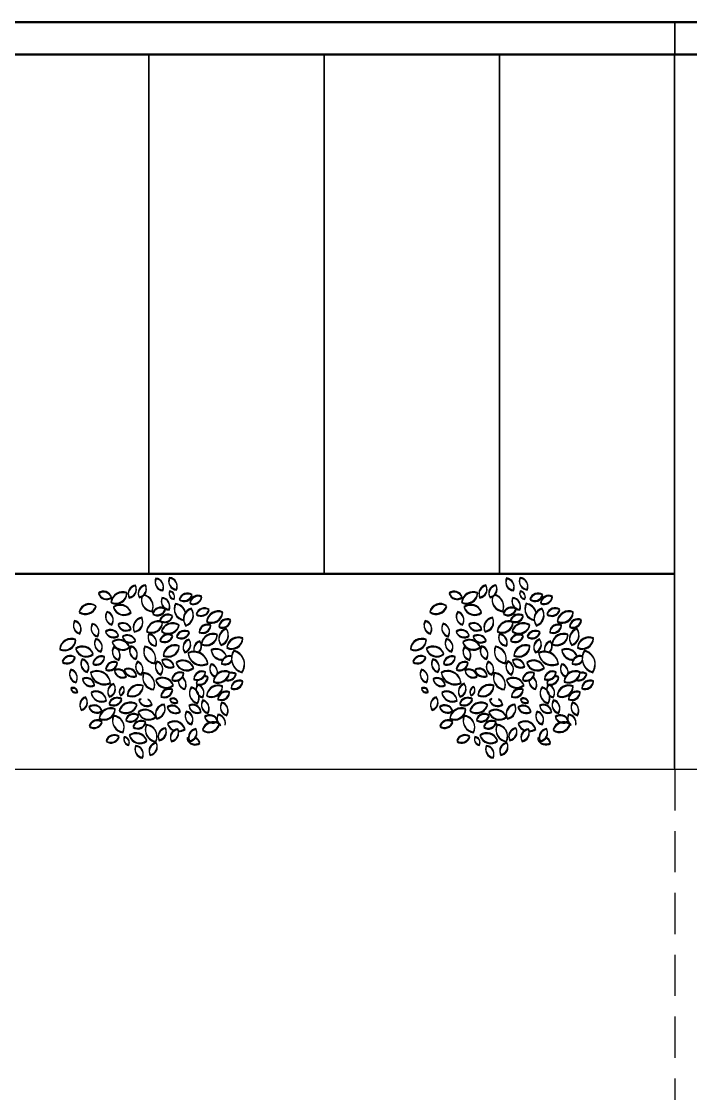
# Model space of a CAD drawing. Header units: inches. Extents: x 15 to 22798, y 21 to 21519.
# Drawn here: x 15960.1 to 16063.1, y 13322.7 to 13487.9 of the extents above; entities that cross this region are included whole.
import ezdxf

# ---------------------------------------------------------------- set-up
doc = ezdxf.new("R2010")
doc.units = ezdxf.units.IN
doc.header["$MEASUREMENT"] = 0
doc.linetypes.add('TRATTEGGIATA2', pattern=[9.525, 6.35, -3.175])
doc.layers.add('ARREDAMENTO', color=8, linetype='Continuous', lineweight=13)

msp = doc.modelspace()

# ---------------------------------------------------------------- linework, layer by layer
for p, q in [((15682.64, 13487.79), (16060.64, 13487.85)), ((15682.68, 13487.69), (16060.68, 13487.69)), ((16060.64, 13487.85), (16170.64, 13487.87)), ((16060.64, 13487.85), (16060.64, 13482.85)), ((16060.68, 13487.69), (16060.68, 13482.69)), ((16060.68, 13487.69), (16170.68, 13487.69)), ((16060.64, 13482.85), (15696.64, 13482.79)), ((16060.68, 13482.69), (15696.68, 13482.69)), ((15979.64, 13482.84), (15952.64, 13482.83)), ((15979.68, 13482.69), (15952.68, 13482.69)), ((16006.64, 13482.84), (15979.64, 13482.84)), ((15979.64, 13482.84), (15979.66, 13402.84)), ((16006.68, 13482.69), (15979.68, 13482.69)), ((15979.68, 13482.69), (15979.68, 13402.69)), ((16033.64, 13482.84), (16006.64, 13482.84)), ((16006.64, 13482.84), (16006.66, 13402.84)), ((16033.68, 13482.69), (16006.68, 13482.69)), ((16006.68, 13482.69), (16006.68, 13402.69)), ((16060.64, 13482.85), (16033.64, 13482.84)), ((16033.64, 13482.84), (16033.66, 13402.84)), ((16060.68, 13482.69), (16033.68, 13482.69)), ((16033.68, 13482.69), (16033.68, 13402.69)), ((16170.64, 13482.87), (16060.64, 13482.85)), ((16060.66, 13372.85), (16060.64, 13482.85)), ((16060.68, 13372.69), (16060.68, 13482.69)), ((16170.68, 13482.69), (16060.68, 13482.69)), ((16060.66, 13402.85), (15682.66, 13402.79)), ((16060.66, 13372.85), (16060.66, 13402.85)), ((16060.68, 13402.69), (15682.68, 13402.69)), ((16060.68, 13372.69), (16060.68, 13402.69)), ((14871.45, 13372.68), (16901.65, 13372.69)), ((15005.71, 13372.69), (16436.67, 13372.69)), ((15682.68, 13372.69), (16060.68, 13372.69)), ((16060.68, 13372.69), (16170.68, 13372.69))]:
    msp.add_line(p, q)
at = {"linetype": 'TRATTEGGIATA2'}
msp.add_line((16060.68, 13372.69), (16060.69, 13312.85), dxfattribs=at)
at = {"layer": 'ARREDAMENTO', "linetype": 'ByBlock', "lineweight": -3}
for points in [[(16033.16, 13401.1, 0.535384), (16032.21, 13399.23, 0.500203)], [(16034.79, 13402.14, 0.535384), (16035.83, 13400.32, 0.500203)], [(16034.82, 13401.99, 0.535384), (16035.86, 13400.16, 0.500203)], [(16036.87, 13402.24, 0.535384), (16037.95, 13400.44, 0.500203)], [(16036.9, 13402.08, 0.535384), (16037.98, 13400.29, 0.500203)], [(16025.94, 13399.87, 0.535384), (16027.94, 13399.22, 0.500203)], [(16025.97, 13399.72, 0.535384), (16027.96, 13399.07, 0.500203)], [(16027.87, 13398.44, 0.535384), (16030.32, 13399.9, 0.500203)], [(16027.89, 13398.29, 0.535384), (16030.35, 13399.75, 0.500203)], [(16030.65, 13399.2, 0.535384), (16031.6, 13401.07, 0.500203)], [(16030.68, 13399.05, 0.535384), (16031.63, 13400.92, 0.500203)], [(16033.19, 13400.95, 0.535384), (16032.24, 13399.08, 0.500203)], [(16036.89, 13400.17, 0.535384), (16037.58, 13398.97, 0.500203)], [(16036.92, 13400.02, 0.535384), (16037.61, 13398.82, 0.500203)], [(16038.38, 13398.91, 0.535384), (16040.35, 13399.61, 0.500203)], [(16038.4, 13398.75, 0.535384), (16040.38, 13399.46, 0.500203)], [(16041.84, 13399.36, 0.535384), (16040.03, 13398.29, 0.500203)], [(16025.55, 13397.88, 0.535384), (16022.95, 13396.95, 0.500203)], [(16025.58, 13397.73, 0.535384), (16022.98, 13396.8, 0.500203)], [(16028.23, 13397.73, 0.535384), (16030.92, 13396.91, 0.500203)], [(16028.26, 13397.58, 0.535384), (16030.95, 13396.76, 0.500203)], [(16035.73, 13399.15, 0.535384), (16036.8, 13397.35, 0.500203)], [(16035.75, 13399, 0.535384), (16036.83, 13397.2, 0.500203)], [(16041.86, 13399.21, 0.535384), (16040.06, 13398.14, 0.500203)], [(16027.26, 13397, 0.535384), (16028, 13395.04, 0.500203)], [(16027.29, 13396.85, 0.535384), (16028.02, 13394.89, 0.500203)], [(16036.24, 13397.42, 0.535384), (16034.28, 13396.68, 0.500203)], [(16036.27, 13397.27, 0.535384), (16034.31, 13396.53, 0.500203)], [(16035.38, 13395.66, 0.535384), (16037.35, 13396.36, 0.500203)], [(16035.4, 13395.51, 0.535384), (16037.38, 13396.21, 0.500203)], [(16040.22, 13397.49, 0.535384), (16039.38, 13394.89, 0.500203)], [(16040.25, 13397.34, 0.535384), (16039.41, 13394.73, 0.500203)], [(16041, 13396.63, 0.535384), (16042.97, 13397.33, 0.500203)], [(16041.02, 13396.48, 0.535384), (16043, 13397.18, 0.500203)], [(16042.59, 13395.5, 0.535384), (16045.04, 13396.95, 0.500203)], [(16042.61, 13395.34, 0.535384), (16045.07, 13396.8, 0.500203)], [(16023.03, 13393.65, 0.535384), (16022.26, 13395.6, 0.500203)], [(16023.05, 13393.5, 0.535384), (16022.29, 13395.45, 0.500203)], [(16025.76, 13393.2, 0.535384), (16025, 13395.16, 0.500203)], [(16025.79, 13393.05, 0.535384), (16025.02, 13395.01, 0.500203)], [(16028.96, 13395.03, 0.535384), (16030.95, 13394.38, 0.500203)], [(16028.98, 13394.88, 0.535384), (16030.98, 13394.23, 0.500203)], [(16031.44, 13393.95, 0.535384), (16032.6, 13396.11, 0.500203)], [(16031.47, 13393.8, 0.535384), (16032.62, 13395.96, 0.500203)], [(16033.35, 13393.96, 0.535384), (16035.8, 13395.42, 0.500203)], [(16033.37, 13393.81, 0.535384), (16035.83, 13395.27, 0.500203)], [(16035.63, 13393.99, 0.535384), (16038.36, 13394.96, 0.500203)], [(16035.65, 13393.84, 0.535384), (16038.38, 13394.81, 0.500203)], [(16043.24, 13394.92, 0.535384), (16041.43, 13393.85, 0.500203)], [(16043.26, 13394.77, 0.535384), (16041.46, 13393.7, 0.500203)], [(16046.29, 13395.74, 0.535384), (16044.49, 13394.67, 0.500203)], [(16046.32, 13395.58, 0.535384), (16044.51, 13394.51, 0.500203)], [(16019.97, 13391.25, 0.535384), (16022.43, 13392.71, 0.500203)], [(16027.02, 13393.95, 0.535384), (16029.03, 13393.34, 0.500203)], [(16027.05, 13393.8, 0.535384), (16029.05, 13393.19, 0.500203)], [(16029.63, 13393.16, 0.535384), (16031.63, 13392.55, 0.500203)], [(16029.65, 13393.01, 0.535384), (16031.66, 13392.4, 0.500203)], [(16033.69, 13393.57, 0.535384), (16034.77, 13391.77, 0.500203)], [(16033.71, 13393.42, 0.535384), (16034.79, 13391.62, 0.500203)], [(16035.39, 13392.57, 0.535384), (16037.35, 13393.31, 0.500203)], [(16035.42, 13392.42, 0.535384), (16037.38, 13393.16, 0.500203)], [(16037.96, 13393.16, 0.535384), (16039.94, 13393.86, 0.500203)], [(16037.99, 13393.01, 0.535384), (16039.96, 13393.71, 0.500203)], [(16041.78, 13392.02, 0.535384), (16044.24, 13393.48, 0.500203)], [(16041.81, 13391.87, 0.535384), (16044.26, 13393.32, 0.500203)], [(16045.63, 13394.39, 0.535384), (16044.82, 13391.87, 0.500203)], [(16045.65, 13394.23, 0.535384), (16044.84, 13391.72, 0.500203)], [(16045.7, 13391.47, 0.535384), (16048.16, 13392.93, 0.500203)], [(16045.72, 13391.32, 0.535384), (16048.18, 13392.78, 0.500203)], [(16019.99, 13391.1, 0.535384), (16022.45, 13392.56, 0.500203)], [(16022.42, 13391.31, 0.535384), (16025.11, 13390.5, 0.500203)], [(16022.45, 13391.17, 0.535384), (16025.14, 13390.35, 0.500203)], [(16026.28, 13390.87, 0.535384), (16025.52, 13392.82, 0.500203)], [(16026.31, 13390.72, 0.535384), (16025.54, 13392.67, 0.500203)], [(16028.04, 13392.35, 0.535384), (16030.73, 13391.54, 0.500203)], [(16028.06, 13392.2, 0.535384), (16030.75, 13391.39, 0.500203)], [(16029.03, 13389.6, 0.535384), (16028.27, 13391.55, 0.500203)], [(16029.06, 13389.45, 0.535384), (16028.29, 13391.4, 0.500203)], [(16031.67, 13389.73, 0.535384), (16030.93, 13391.69, 0.500203)], [(16031.69, 13389.58, 0.535384), (16030.96, 13391.54, 0.500203)], [(16033.08, 13391.63, 0.535384), (16034.59, 13389.11, 0.500203)], [(16033.11, 13391.48, 0.535384), (16034.62, 13388.96, 0.500203)], [(16035.91, 13390.27, 0.535384), (16038.36, 13391.72, 0.500203)], [(16035.93, 13390.11, 0.535384), (16038.39, 13391.57, 0.500203)], [(16039.88, 13392.75, 0.535384), (16039.24, 13390.75, 0.500203)], [(16039.91, 13392.6, 0.535384), (16039.26, 13390.6, 0.500203)], [(16022.34, 13389.97, 0.535384), (16020.36, 13389.26, 0.500203)], [(16022.36, 13389.82, 0.535384), (16020.39, 13389.12, 0.500203)], [(16024.19, 13387.73, 0.535384), (16023.43, 13389.68, 0.500203)], [(16025.08, 13388.96, 0.535384), (16026.87, 13390.06, 0.500203)], [(16025.11, 13388.81, 0.535384), (16026.89, 13389.91, 0.500203)], [(16035.7, 13389.54, 0.535384), (16037.55, 13388.56, 0.500203)], [(16039.73, 13390.65, 0.535384), (16042.76, 13389.04, 0.500203)], [(16039.76, 13390.5, 0.535384), (16042.79, 13388.89, 0.500203)], [(16048.02, 13387.68, 0.535384), (16046.77, 13391.01, 0.500203)], [(16048.05, 13387.53, 0.535384), (16046.8, 13390.85, 0.500203)], [(16022.44, 13386.12, 0.535384), (16021.67, 13388.08, 0.500203)], [(16022.46, 13385.97, 0.535384), (16021.7, 13387.93, 0.500203)], [(16024.22, 13387.58, 0.535384), (16023.45, 13389.53, 0.500203)], [(16027.05, 13388.1, 0.535384), (16028.83, 13389.2, 0.500203)], [(16027.07, 13387.95, 0.535384), (16028.86, 13389.05, 0.500203)], [(16030.21, 13387.01, 0.535384), (16028.36, 13387.99, 0.500203)], [(16030.24, 13386.86, 0.535384), (16028.39, 13387.85, 0.500203)], [(16031.79, 13387.13, 0.535384), (16029.94, 13388.11, 0.500203)], [(16031.81, 13386.98, 0.535384), (16029.96, 13387.96, 0.500203)], [(16031.97, 13389.33, 0.535384), (16032.52, 13387.31, 0.500203)], [(16032, 13389.18, 0.535384), (16032.54, 13387.16, 0.500203)], [(16035.52, 13387.34, 0.535384), (16034.98, 13389.37, 0.500203)], [(16035.54, 13387.19, 0.535384), (16035, 13389.21, 0.500203)], [(16035.73, 13389.39, 0.535384), (16037.58, 13388.41, 0.500203)], [(16037.89, 13389.18, 0.535384), (16040.58, 13388.36, 0.500203)], [(16037.92, 13389.03, 0.535384), (16040.61, 13388.21, 0.500203)], [(16025.33, 13385.67, 0.535384), (16023.47, 13386.66, 0.500203)], [(16025.35, 13385.53, 0.535384), (16023.5, 13386.51, 0.500203)], [(16027.76, 13386.03, 0.535384), (16024.73, 13387.63, 0.500203)], [(16027.78, 13385.88, 0.535384), (16024.75, 13387.49, 0.500203)], [(16034.41, 13385.04, 0.535384), (16032.9, 13387.57, 0.500203)], [(16034.43, 13384.89, 0.535384), (16032.92, 13387.42, 0.500203)], [(16034.76, 13386.49, 0.535384), (16037.45, 13385.68, 0.500203)], [(16034.79, 13386.34, 0.535384), (16037.48, 13385.53, 0.500203)], [(16039.06, 13387.56, 0.535384), (16037.26, 13386.49, 0.500203)], [(16039.09, 13387.41, 0.535384), (16037.28, 13386.34, 0.500203)], [(16042.41, 13387.71, 0.535384), (16040.62, 13386.62, 0.500203)], [(16042.43, 13387.56, 0.535384), (16040.65, 13386.46, 0.500203)], [(16046.11, 13387.69, 0.535384), (16043.65, 13386.23, 0.500203)], [(16046.13, 13387.53, 0.535384), (16043.67, 13386.08, 0.500203)], [(16048.17, 13386.3, 0.535384), (16046.36, 13385.22, 0.500203)], [(16048.19, 13386.14, 0.535384), (16046.39, 13385.07, 0.500203)], [(16022.72, 13384.65, 0.535384), (16021.69, 13385.2, 0.500203)], [(16022.74, 13384.5, 0.535384), (16021.71, 13385.05, 0.500203)], [(16027.14, 13383.32, 0.535384), (16024.8, 13384.57, 0.500203)], [(16027.17, 13383.17, 0.535384), (16024.82, 13384.42, 0.500203)], [(16027.61, 13383.93, 0.535384), (16028.25, 13385.92, 0.500203)], [(16027.63, 13383.78, 0.535384), (16028.28, 13385.77, 0.500203)], [(16029.3, 13384.14, 0.535384), (16029.72, 13385.45, 0.500203)], [(16029.32, 13383.99, 0.535384), (16029.74, 13385.3, 0.500203)], [(16030.37, 13384.15, 0.535384), (16032.82, 13385.61, 0.500203)], [(16030.39, 13384, 0.535384), (16032.85, 13385.46, 0.500203)], [(16037.35, 13385.01, 0.535384), (16035.55, 13383.94, 0.500203)], [(16037.37, 13384.86, 0.535384), (16035.57, 13383.79, 0.500203)], [(16040.25, 13385.39, 0.535384), (16041.17, 13382.93, 0.500203)], [(16040.27, 13385.24, 0.535384), (16041.19, 13382.78, 0.500203)], [(16041.21, 13385.81, 0.535384), (16041.97, 13383.85, 0.500203)], [(16041.23, 13385.65, 0.535384), (16041.99, 13383.7, 0.500203)], [(16042.58, 13384.07, 0.535384), (16045.04, 13385.53, 0.500203)], [(16042.61, 13383.92, 0.535384), (16045.06, 13385.38, 0.500203)], [(16046.12, 13384.6, 0.535384), (16044.32, 13383.53, 0.500203)], [(16023.31, 13381.86, 0.535384), (16023.95, 13383.86, 0.500203)], [(16023.33, 13381.71, 0.535384), (16023.97, 13383.71, 0.500203)], [(16029.53, 13383.51, 0.535384), (16027.56, 13382.81, 0.500203)], [(16029.55, 13383.36, 0.535384), (16027.58, 13382.66, 0.500203)], [(16031.86, 13382.68, 0.535384), (16029.14, 13381.71, 0.500203)], [(16038.15, 13383.11, 0.535384), (16036.92, 13383.5, 0.500203)], [(16038.17, 13382.95, 0.535384), (16036.94, 13383.35, 0.500203)], [(16042.03, 13383.39, 0.535384), (16042.77, 13381.42, 0.500203)], [(16042.05, 13383.23, 0.535384), (16042.79, 13381.27, 0.500203)], [(16046.14, 13384.45, 0.535384), (16044.34, 13383.38, 0.500203)], [(16044.95, 13383.05, 0.535384), (16045.69, 13381.09, 0.500203)], [(16026.48, 13381.71, 0.535384), (16024.47, 13382.32, 0.500203)], [(16026.5, 13381.56, 0.535384), (16024.5, 13382.17, 0.500203)], [(16026.04, 13380.56, 0.535384), (16028.49, 13382.02, 0.500203)], [(16026.06, 13380.41, 0.535384), (16028.52, 13381.87, 0.500203)], [(16031.89, 13382.53, 0.535384), (16029.16, 13381.56, 0.500203)], [(16032.05, 13381.59, 0.535384), (16034.74, 13380.77, 0.500203)], [(16032.07, 13381.44, 0.535384), (16034.76, 13380.62, 0.500203)], [(16036.05, 13382.73, 0.535384), (16034.89, 13380.56, 0.500203)], [(16036.07, 13382.57, 0.535384), (16034.92, 13380.41, 0.500203)], [(16038.54, 13381.64, 0.535384), (16036.54, 13382.29, 0.500203)], [(16038.56, 13381.49, 0.535384), (16036.56, 13382.14, 0.500203)], [(16040.23, 13379.67, 0.535384), (16039.49, 13381.63, 0.500203)], [(16040.25, 13379.52, 0.535384), (16039.52, 13381.48, 0.500203)], [(16039.87, 13382.57, 0.535384), (16041.72, 13381.59, 0.500203)], [(16039.89, 13382.42, 0.535384), (16041.75, 13381.43, 0.500203)], [(16044.97, 13382.9, 0.535384), (16045.71, 13380.93, 0.500203)], [(16026.5, 13380.04, 0.535384), (16024.52, 13379.34, 0.500203)], [(16026.52, 13379.89, 0.535384), (16024.54, 13379.19, 0.500203)], [(16029.7, 13378.43, 0.535384), (16028.25, 13380.98, 0.500203)], [(16029.72, 13378.28, 0.535384), (16028.27, 13380.83, 0.500203)], [(16032.12, 13381.01, 0.535384), (16030.14, 13380.31, 0.500203)], [(16032.14, 13380.86, 0.535384), (16030.16, 13380.16, 0.500203)], [(16031.25, 13379.25, 0.535384), (16033.21, 13380, 0.500203)], [(16031.27, 13379.1, 0.535384), (16033.23, 13379.85, 0.500203)], [(16041.94, 13378.79, 0.535384), (16044.54, 13379.72, 0.500203)], [(16041.96, 13378.64, 0.535384), (16044.56, 13379.57, 0.500203)], [(16044.28, 13380.18, 0.535384), (16042.28, 13380.79, 0.500203)], [(16044.31, 13380.03, 0.535384), (16042.3, 13380.64, 0.500203)], [(16029.11, 13377.77, 0.535384), (16027.14, 13377.06, 0.500203)], [(16030.69, 13377.96, 0.535384), (16033.38, 13377.15, 0.500203)], [(16030.71, 13377.81, 0.535384), (16033.4, 13376.99, 0.500203)], [(16034.76, 13377.03, 0.535384), (16033.3, 13379.58, 0.500203)], [(16034.78, 13376.88, 0.535384), (16033.32, 13379.43, 0.500203)], [(16036.24, 13379.08, 0.535384), (16035.29, 13377.22, 0.500203)], [(16036.26, 13378.93, 0.535384), (16035.31, 13377.06, 0.500203)], [(16038.15, 13378.92, 0.535384), (16037.16, 13377.07, 0.500203)], [(16038.17, 13378.76, 0.535384), (16037.18, 13376.91, 0.500203)], [(16039.95, 13377.11, 0.535384), (16040.94, 13378.96, 0.500203)], [(16039.97, 13376.96, 0.535384), (16040.96, 13378.81, 0.500203)], [(16029.13, 13377.62, 0.535384), (16027.16, 13376.91, 0.500203)], [(16030.6, 13376.5, 0.535384), (16029.91, 13377.7, 0.500203)], [(16030.62, 13376.35, 0.535384), (16029.93, 13377.55, 0.500203)], [(16032.7, 13374.54, 0.535384), (16031.66, 13376.36, 0.500203)], [(16034.85, 13376.81, 0.535384), (16033.9, 13374.95, 0.500203)], [(16034.87, 13376.66, 0.535384), (16033.92, 13374.79, 0.500203)], [(16032.72, 13374.39, 0.535384), (16031.68, 13376.21, 0.500203)]]:
    msp.add_lwpolyline(points, format="xyb", close=True, dxfattribs=at)
for points in [[(16032.63, 13399.38, 0.485783), (16034.19, 13397.09, 0.46813), (16032.92, 13399.61, 0.535384)], [(16032.66, 13399.23, 0.485783), (16034.22, 13396.94, 0.46813), (16032.95, 13399.46, 0.535384)], [(16037.79, 13398.24, 0.497857), (16039.04, 13395.72, 0.500203)], [(16037.82, 13398.09, 0.497857), (16039.06, 13395.57, 0.500203)], [(16039.34, 13396.87, 0.30861), (16037.79, 13398.24, 0.535384)], [(16039.36, 13396.72, 0.30861), (16037.82, 13398.09, 0.535384)], [(16041.54, 13392.46, 0.427879), (16040.68, 13390.85, 0.500203)], [(16041.56, 13392.31, 0.427879), (16040.71, 13390.7, 0.500203)], [(16041.35, 13390.73, 0.379729), (16041.54, 13392.46, 0.535384)], [(16041.37, 13390.58, 0.379729), (16041.56, 13392.31, 0.535384)], [(16045.66, 13390.11, 0.449067), (16043.29, 13391.12, 0.535384)], [(16043.29, 13391.12, 0.411154), (16045.09, 13389.64, 0.500203)], [(16045.68, 13389.96, 0.449067), (16043.31, 13390.97, 0.535384)], [(16043.31, 13390.97, 0.411154), (16045.11, 13389.48, 0.500203)], [(16046.45, 13390.16, 0.473768), (16044.88, 13389.01, 0.350042), (16046.45, 13389.46, 0.535384)], [(16046.48, 13390.01, 0.473768), (16044.91, 13388.86, 0.350042), (16046.48, 13389.31, 0.535384)], [(16043.3, 13388.94, 0.493715), (16043.9, 13387.04, 0.500203)], [(16043.32, 13388.79, 0.493715), (16043.93, 13386.88, 0.500203)], [(16044.23, 13387.43, 0.391787), (16043.3, 13388.94, 0.535384)], [(16044.26, 13387.28, 0.391787), (16043.32, 13388.79, 0.535384)], [(16038.24, 13386.48, 0.382111), (16039.22, 13385.12, 0.410997), (16038.81, 13386.91, 0.535384)], [(16038.26, 13386.33, 0.382111), (16039.25, 13384.97, 0.410997), (16038.83, 13386.76, 0.535384)], [(16041.22, 13386.53, 0.136045), (16041, 13385.89, 0.500203), (16042.81, 13386.96, 0.535384)], [(16041.24, 13386.38, 0.136045), (16041.03, 13385.74, 0.500203), (16042.83, 13386.81, 0.535384)], [(16042.81, 13386.96, 0.128884), (16042.18, 13387.08, 0.500203)], [(16042.83, 13386.81, 0.128884), (16042.2, 13386.93, 0.500203)], [(16045.5, 13386.52, 0.439965), (16047.13, 13387.41, 0.209361), (16046.09, 13387.59, 0.535384)], [(16045.52, 13386.37, 0.439965), (16047.15, 13387.26, 0.209361), (16046.12, 13387.44, 0.535384)], [(16032.5, 13383.56, 0.076845), (16032.17, 13383.36, 0.500203), (16034.18, 13382.75, 0.535384)], [(16032.52, 13383.41, 0.076845), (16032.19, 13383.21, 0.500203), (16034.2, 13382.6, 0.535384)], [(16034.18, 13382.75, 0.202478), (16033.55, 13383.51, 0.500203)], [(16034.2, 13382.6, 0.202478), (16033.57, 13383.36, 0.500203)], [(16039.26, 13378.94, 0.535384), (16036.57, 13379.76, 0.217069), (16037.59, 13378.72, 0.535384)], [(16039.28, 13378.79, 0.535384), (16036.59, 13379.61, 0.217069), (16037.61, 13378.57, 0.535384)], [(16044.33, 13381.17, 0.373165), (16044.74, 13379.57, 0.500203)], [(16044.35, 13381.02, 0.373165), (16044.76, 13379.42, 0.500203)], [(16045.45, 13379.6, 0.43907), (16044.33, 13381.17, 0.535384)], [(16045.47, 13379.45, 0.43907), (16044.35, 13381.02, 0.535384)], [(16038.25, 13378.6, 0.155177), (16039.26, 13378.94, 0.535384)], [(16038.27, 13378.45, 0.155177), (16039.28, 13378.79, 0.535384)], [(16039.83, 13377.62, 0.064212), (16039.55, 13377.45, 0.500203), (16041.55, 13376.81, 0.535384)], [(16039.85, 13377.47, 0.064212), (16039.58, 13377.3, 0.500203), (16041.57, 13376.65, 0.535384)], [(16041.55, 13376.81, 0.224005), (16040.84, 13377.62, 0.500203)], [(16041.57, 13376.65, 0.224005), (16040.87, 13377.47, 0.500203)]]:
    msp.add_lwpolyline(points, format="xyb", dxfattribs=at)
for centre, radius, start, end in [((15981.92, 13401.56), 1.26, 153.3945, 266.0501), ((15981.95, 13401.42), 1.26, 153.3851, 266.0407), ((15980.63, 13400.83), 1.31, 336.5737, 82.871), ((15980.66, 13400.69), 1.31, 336.5643, 82.8616), ((15984.01, 13401.69), 1.26, 154.579, 267.2346), ((15984.04, 13401.54), 1.26, 154.5696, 267.2252), ((15982.74, 13400.92), 1.31, 337.7581, 84.0554), ((15982.76, 13400.78), 1.31, 337.7487, 84.046), ((15972.7, 13398.79), 1.31, 18.9013, 125.1986), ((15973.16, 13400.2), 1.26, 195.7222, 308.3778), ((15972.72, 13398.65), 1.31, 18.8919, 125.1892), ((15973.18, 13400.06), 1.26, 195.7128, 308.3684), ((15975.64, 13398.24), 1.78, 67.5372, 173.8345), ((15974.61, 13399.98), 1.72, 244.3581, 357.0136), ((15975.67, 13398.1), 1.78, 67.5278, 173.8251), ((15974.64, 13399.84), 1.72, 244.3487, 357.0042), ((15977.83, 13399.77), 1.31, 99.8817, 206.1791), ((15977.85, 13399.63), 1.31, 99.8723, 206.1697), ((15976.51, 13400.45), 1.26, 276.7026, 29.3582), ((15976.53, 13400.3), 1.26, 276.6932, 29.3488), ((15979.31, 13399.84), 1.26, 96.7026, 209.3582), ((15979.34, 13399.7), 1.26, 96.6932, 209.3488), ((15977.99, 13400.52), 1.31, 279.8817, 26.1791), ((15978.01, 13400.37), 1.31, 279.8723, 26.1697), ((15978.51, 13397.81), 1.84, 336.5737, 76.9164), ((15978.53, 13397.67), 1.84, 336.5643, 76.907), ((15983.64, 13399.79), 0.833, 153.3945, 266.0501), ((15983.66, 13399.65), 0.833, 153.3851, 266.0407), ((15982.79, 13399.31), 0.866, 336.5737, 82.871), ((15982.81, 13399.16), 0.866, 336.5643, 82.8616), ((15985.63, 13398.51), 1.31, 56.4501, 162.7474), ((15985.13, 13399.91), 1.26, 233.271, 345.9266), ((15985.66, 13398.37), 1.31, 56.4407, 162.738), ((15985.16, 13399.76), 1.26, 233.2616, 345.9172), ((15987.29, 13398.22), 1.26, 64.3581, 177.0136), ((15970.56, 13396.54), 1.66, 53.271, 165.9266), ((15969.91, 13398.38), 1.73, 236.4501, 342.7474), ((15970.59, 13396.4), 1.66, 53.2616, 165.9172), ((15975.27, 13396.3), 1.76, 20.0053, 126.3026), ((15975.3, 13396.16), 1.76, 19.9959, 126.2932), ((15980.31, 13398.84), 1.77, 162.4114, 266.0501), ((15980.34, 13398.7), 1.77, 162.402, 266.0407), ((15982.87, 13398.6), 1.26, 154.579, 267.2346), ((15982.89, 13398.46), 1.26, 154.5696, 267.2252), ((15981.59, 13397.84), 1.31, 337.7581, 84.0554), ((15981.62, 13397.7), 1.31, 337.7487, 84.046), ((15985.37, 13397.44), 1.76, 153.3945, 259.2615), ((15985.39, 13397.3), 1.76, 153.3851, 259.2521), ((15983.56, 13396.41), 1.83, 14.268, 82.871), ((15983.59, 13396.27), 1.83, 14.2586, 82.8616), ((15986.53, 13399.49), 1.31, 247.5372, 353.8345), ((15987.32, 13398.07), 1.26, 64.3487, 177.0042), ((15986.56, 13399.35), 1.31, 247.5278, 353.8251), ((15969.93, 13398.24), 1.73, 236.4407, 342.738), ((15974.28, 13396.26), 1.26, 144.2345, 256.8901), ((15974.31, 13396.12), 1.26, 144.2252, 256.8807), ((15972.89, 13395.74), 1.31, 327.4137, 73.711), ((15972.92, 13395.6), 1.31, 327.4043, 73.7016), ((15975.85, 13398.21), 1.69, 196.8262, 309.4817), ((15975.88, 13398.07), 1.69, 196.8168, 309.4723), ((15981.51, 13396.39), 1.26, 54.4555, 167.111), ((15980.99, 13397.77), 1.31, 237.6346, 343.9319), ((15981.54, 13396.24), 1.26, 54.4461, 167.1016), ((15981.01, 13397.63), 1.31, 237.6252, 343.9225), ((15982.63, 13395.26), 1.31, 56.4501, 162.7474), ((15982.13, 13396.66), 1.26, 233.271, 345.9266), ((15982.65, 13395.12), 1.31, 56.4407, 162.738), ((15982.15, 13396.52), 1.26, 233.2616, 345.9172), ((15986.67, 13395.9), 1.64, 105.863, 218.5186), ((15986.7, 13395.76), 1.64, 105.8536, 218.5092), ((15984.83, 13396.49), 1.71, 289.0421, 35.3395), ((15984.85, 13396.35), 1.71, 289.0327, 35.3301), ((15988.25, 13396.23), 1.31, 56.4501, 162.7474), ((15987.75, 13397.63), 1.26, 233.271, 345.9266), ((15988.27, 13396.09), 1.31, 56.4407, 162.738), ((15987.77, 13397.49), 1.26, 233.2616, 345.9172), ((15990.36, 13395.3), 1.78, 67.5372, 173.8345), ((15989.33, 13397.03), 1.72, 244.3581, 357.0136), ((15990.39, 13395.15), 1.78, 67.5278, 173.8251), ((15989.36, 13396.89), 1.72, 244.3487, 357.0042), ((15969.38, 13394.91), 1.31, 148.2422, 254.5395), ((15969.4, 13394.77), 1.31, 148.2328, 254.5301), ((15968, 13394.36), 1.26, 325.0631, 77.7187), ((15968.02, 13394.22), 1.26, 325.0537, 77.7093), ((15972.11, 13394.46), 1.31, 148.2422, 254.5395), ((15972.14, 13394.32), 1.31, 148.2328, 254.5301), ((15970.73, 13393.92), 1.26, 325.0631, 77.7187), ((15970.76, 13393.78), 1.26, 325.0537, 77.7093), ((15975.71, 13393.95), 1.31, 18.9013, 125.1986), ((15976.17, 13395.36), 1.26, 195.7222, 308.3778), ((15975.74, 13393.81), 1.31, 18.8919, 125.1892), ((15976.19, 13395.22), 1.26, 195.7128, 308.3684), ((15978.83, 13394.59), 1.53, 98.7778, 205.0751), ((15978.86, 13394.45), 1.53, 98.7684, 205.0657), ((15977.3, 13395.4), 1.47, 275.5987, 28.2542), ((15977.32, 13395.26), 1.47, 275.5893, 28.2448), ((15981.12, 13393.76), 1.78, 67.5372, 173.8345), ((15980.09, 13395.5), 1.72, 244.3581, 357.0136), ((15981.14, 13393.62), 1.78, 67.5278, 173.8251), ((15980.11, 13395.36), 1.72, 244.3487, 357.0042), ((15983.36, 13393.44), 1.81, 56.4501, 162.7474), ((15982.67, 13395.37), 1.74, 233.271, 345.9266), ((15983.38, 13393.3), 1.81, 56.4407, 162.738), ((15982.69, 13395.23), 1.74, 233.2616, 345.9172), ((15988.69, 13393.78), 1.26, 64.3581, 177.0136), ((15987.93, 13395.05), 1.31, 247.5372, 353.8345), ((15988.72, 13393.63), 1.26, 64.3487, 177.0042), ((15987.96, 13394.91), 1.31, 247.5278, 353.8251), ((15991.75, 13394.59), 1.26, 64.3581, 177.0136), ((15990.99, 13395.87), 1.31, 247.5372, 353.8345), ((15991.77, 13394.45), 1.26, 64.3487, 177.0042), ((15991.01, 13395.72), 1.31, 247.5278, 353.8251), ((15973.8, 13392.89), 1.31, 20.0053, 126.3026), ((15974.23, 13394.31), 1.26, 196.8262, 309.4817), ((15973.82, 13392.75), 1.31, 19.9959, 126.2932), ((15974.25, 13394.17), 1.26, 196.8168, 309.4723), ((15976.4, 13392.09), 1.31, 20.0053, 126.3026), ((15976.83, 13393.51), 1.26, 196.8262, 309.4817), ((15976.43, 13391.95), 1.31, 19.9959, 126.2932), ((15976.86, 13393.37), 1.26, 196.8168, 309.4723), ((15980.83, 13393.02), 1.26, 154.579, 267.2346), ((15980.85, 13392.88), 1.26, 154.5696, 267.2252), ((15979.55, 13392.26), 1.31, 337.7581, 84.0554), ((15979.58, 13392.12), 1.31, 337.7487, 84.046), ((15982.65, 13392.2), 1.31, 57.6346, 163.9319), ((15982.12, 13393.59), 1.26, 234.4555, 347.111), ((15982.68, 13392.06), 1.31, 57.6252, 163.9225), ((15982.15, 13393.44), 1.26, 234.4461, 347.1016), ((15985.21, 13392.76), 1.31, 56.4501, 162.7474), ((15984.71, 13394.16), 1.26, 233.271, 345.9266), ((15985.24, 13392.62), 1.31, 56.4407, 162.738), ((15984.74, 13394.02), 1.26, 233.2616, 345.9172), ((15989.55, 13391.82), 1.78, 67.5372, 173.8345), ((15988.52, 13393.56), 1.72, 244.3581, 357.0136), ((15989.58, 13391.68), 1.78, 67.5278, 173.8251), ((15988.55, 13393.41), 1.72, 244.3487, 357.0042), ((15992.06, 13392.85), 1.59, 105.863, 218.5186), ((15992.09, 13392.71), 1.59, 105.8536, 218.5092), ((15990.28, 13393.42), 1.65, 289.0421, 35.3395), ((15990.31, 13393.28), 1.65, 289.0327, 35.3301), ((15993.47, 13391.27), 1.78, 67.5372, 173.8345), ((15992.44, 13393.01), 1.72, 244.3581, 357.0136), ((15993.5, 13391.13), 1.78, 67.5278, 173.8251), ((15967.74, 13391.05), 1.78, 67.5372, 173.8345), ((15966.71, 13392.79), 1.72, 244.3581, 357.0136), ((15967.77, 13390.91), 1.78, 67.5278, 173.8251), ((15966.74, 13392.65), 1.72, 244.3487, 357.0042), ((15969.46, 13389.89), 1.76, 20.0053, 126.3026), ((15970.04, 13391.79), 1.69, 196.8262, 309.4817), ((15969.49, 13389.75), 1.76, 19.9959, 126.2932), ((15972.63, 13392.12), 1.31, 148.2422, 254.5395), ((15972.66, 13391.98), 1.31, 148.2328, 254.5301), ((15971.25, 13391.58), 1.26, 325.0631, 77.7187), ((15971.28, 13391.44), 1.26, 325.0537, 77.7093), ((15975.08, 13390.93), 1.76, 20.0053, 126.3026), ((15975.65, 13392.83), 1.69, 196.8262, 309.4817), ((15975.1, 13390.79), 1.76, 19.9959, 126.2932), ((15975.68, 13392.69), 1.69, 196.8168, 309.4723), ((15975.38, 13390.86), 1.31, 148.2422, 254.5395), ((15975.41, 13390.71), 1.31, 148.2328, 254.5301), ((15974, 13390.31), 1.26, 325.0631, 77.7187), ((15974.03, 13390.17), 1.26, 325.0537, 77.7093), ((15978.04, 13390.98), 1.31, 147.4137, 253.711), ((15978.06, 13390.83), 1.31, 147.4043, 253.7016), ((15976.65, 13390.45), 1.26, 324.2345, 76.8901), ((15976.67, 13390.31), 1.26, 324.2252, 76.8807), ((15980.68, 13390.86), 1.77, 154.579, 267.2346), ((15980.7, 13390.72), 1.77, 154.5696, 267.2252), ((15978.89, 13389.79), 1.84, 337.7581, 84.0554), ((15978.92, 13389.65), 1.84, 337.7487, 84.046), ((15983.68, 13390.07), 1.78, 67.5372, 173.8345), ((15982.65, 13391.8), 1.72, 244.3581, 357.0136), ((15983.71, 13389.92), 1.78, 67.5278, 173.8251), ((15982.67, 13391.66), 1.72, 244.3487, 357.0042), ((15986.22, 13391.53), 1.26, 105.8142, 218.4698), ((15986.25, 13391.38), 1.26, 105.8048, 218.4604), ((15984.81, 13391.98), 1.31, 288.9933, 35.2907), ((15984.84, 13391.84), 1.31, 288.9839, 35.2813), ((15987.88, 13391.24), 1.26, 105.863, 198.5234), ((15987.9, 13391.1), 1.26, 105.8536, 198.514), ((15986.47, 13391.7), 1.31, 312.1666, 35.3395), ((15986.49, 13391.55), 1.31, 312.1572, 35.3301), ((15990.02, 13389.55), 1.73, 18.4829, 115.2159), ((15992.47, 13392.87), 1.72, 244.3487, 357.0042), ((15967.58, 13388.95), 1.26, 53.271, 165.9266), ((15967.09, 13390.35), 1.31, 236.4501, 342.7474), ((15967.61, 13388.81), 1.26, 53.2616, 165.9172), ((15967.11, 13390.21), 1.31, 236.4407, 342.738), ((15970.06, 13391.65), 1.69, 196.8168, 309.4723), ((15970.54, 13388.98), 1.31, 148.2422, 254.5395), ((15969.16, 13388.44), 1.26, 325.0631, 77.7187), ((15972.39, 13388.83), 1.31, 68.3658, 174.6631), ((15971.61, 13390.1), 1.26, 245.1866, 357.8422), ((15972.41, 13388.69), 1.31, 68.3564, 174.6537), ((15971.63, 13389.96), 1.26, 245.1772, 357.8328), ((15982.26, 13388.35), 1.31, 8.8698, 115.1671), ((15986.65, 13388.7), 2.14, 8.8698, 115.1671), ((15987.79, 13390.84), 2.06, 185.6907, 298.3462), ((15986.67, 13388.56), 2.14, 8.8604, 115.1577), ((15987.81, 13390.7), 2.06, 185.6813, 298.3368), ((15990.94, 13391.28), 1.66, 185.7395, 275.1403), ((15990.05, 13389.41), 1.73, 18.4735, 115.2065), ((15990.96, 13391.14), 1.66, 185.7301, 275.1309), ((15992.14, 13388.93), 1.26, 75.6132, 177.0136), ((15992.16, 13388.79), 1.26, 75.6038, 177.0042), ((15994.64, 13389.8), 2.22, 147.4137, 253.711), ((15994.67, 13389.66), 2.22, 147.4043, 253.7016), ((15992.29, 13388.92), 2.13, 324.2345, 76.8901), ((15992.31, 13388.77), 2.13, 324.2252, 76.8807), ((15968.79, 13387.38), 1.31, 148.2422, 254.5395), ((15968.81, 13387.24), 1.31, 148.2328, 254.5301), ((15967.41, 13386.84), 1.26, 325.0631, 77.7187), ((15967.43, 13386.7), 1.26, 325.0537, 77.7093), ((15970.57, 13388.84), 1.31, 148.2328, 254.5301), ((15969.19, 13388.3), 1.26, 325.0537, 77.7093), ((15974.35, 13387.97), 1.31, 68.3658, 174.6631), ((15973.57, 13389.24), 1.26, 245.1866, 357.8422), ((15974.37, 13387.83), 1.31, 68.3564, 174.6537), ((15973.6, 13389.1), 1.26, 245.1772, 357.8328), ((15974.96, 13386.88), 1.26, 5.6907, 118.3462), ((15975.66, 13388.19), 1.31, 188.8698, 295.1671), ((15974.98, 13386.74), 1.26, 5.6813, 118.3368), ((15976.54, 13387), 1.26, 5.6907, 118.3462), ((15977.23, 13388.31), 1.31, 188.8698, 295.1671), ((15976.56, 13386.85), 1.26, 5.6813, 118.3368), ((15977.26, 13388.17), 1.31, 188.8604, 295.1577), ((15978.92, 13388.49), 1.26, 138.741, 251.3966), ((15978.94, 13388.35), 1.26, 138.7316, 251.3872), ((15977.48, 13388.11), 1.31, 321.9201, 68.2175), ((15977.51, 13387.97), 1.31, 321.9107, 68.2081), ((15982.01, 13388.55), 1.31, 141.9201, 248.2175), ((15982.03, 13388.41), 1.31, 141.9107, 248.2081), ((15980.57, 13388.16), 1.26, 318.741, 71.3966), ((15980.6, 13388.02), 1.26, 318.7316, 71.3872), ((15982.96, 13389.66), 1.26, 185.6907, 298.3462), ((15982.28, 13388.21), 1.31, 8.8604, 115.1577), ((15982.98, 13389.52), 1.26, 185.6813, 298.3368), ((15984.93, 13387.75), 1.76, 20.0053, 126.3026), ((15985.51, 13389.66), 1.69, 196.8262, 309.4817), ((15984.96, 13387.61), 1.76, 19.9959, 126.2932), ((15985.53, 13389.52), 1.69, 196.8168, 309.4723), ((15990.33, 13388.21), 1.26, 145.0631, 250.1681), ((15990.35, 13388.07), 1.26, 145.0537, 250.1587), ((15988.95, 13387.67), 1.31, 348.9611, 74.5395), ((15988.97, 13387.53), 1.31, 348.9517, 74.5301), ((15991.38, 13390.21), 1.31, 247.5372, 324.706), ((15991.41, 13390.07), 1.31, 247.5278, 324.6966), ((15970.07, 13385.54), 1.26, 5.6907, 118.3462), ((15970.77, 13386.85), 1.31, 188.8698, 295.1671), ((15970.1, 13385.4), 1.26, 5.6813, 118.3368), ((15970.79, 13386.71), 1.31, 188.8604, 295.1577), ((15971.71, 13385.81), 2.06, 5.6907, 118.3462), ((15972.85, 13387.96), 2.14, 188.8698, 295.1671), ((15971.73, 13385.67), 2.06, 5.6813, 118.3368), ((15972.87, 13387.82), 2.14, 188.8604, 295.1577), ((15975.68, 13388.05), 1.31, 188.8604, 295.1577), ((15980.6, 13386.86), 1.84, 157.7581, 264.0554), ((15980.62, 13386.72), 1.84, 157.7487, 264.046), ((15978.81, 13385.79), 1.77, 334.579, 87.2346), ((15978.84, 13385.65), 1.77, 334.5696, 87.2252), ((15981.8, 13385.07), 1.76, 20.0053, 126.3026), ((15982.38, 13386.97), 1.69, 196.8262, 309.4817), ((15981.83, 13384.93), 1.76, 19.9959, 126.2932), ((15982.4, 13386.83), 1.69, 196.8168, 309.4723), ((15984.52, 13386.42), 1.26, 64.3581, 177.0136), ((15983.76, 13387.69), 1.31, 247.5372, 353.8345), ((15984.54, 13386.27), 1.26, 64.3487, 177.0042), ((15983.79, 13387.55), 1.31, 247.5278, 353.8251), ((15985.49, 13386.34), 1.26, 174.0689, 257.7187), ((15985.51, 13386.2), 1.26, 174.0595, 257.7093), ((15984.11, 13385.8), 1.31, 328.2422, 57.6123), ((15984.13, 13385.66), 1.31, 328.2328, 57.6029), ((15987.88, 13386.56), 1.26, 65.1866, 177.8422), ((15987.11, 13387.82), 1.31, 248.3658, 354.6631), ((15987.91, 13386.42), 1.26, 65.1772, 177.8328), ((15987.13, 13387.68), 1.31, 248.3564, 354.6537), ((15987.5, 13387.09), 1.31, 247.5372, 353.8345), ((15988.26, 13385.81), 1.26, 146.0247, 177.0136), ((15987.53, 13386.95), 1.31, 247.5278, 353.8251), ((15988.28, 13385.67), 1.26, 146.0153, 177.0042), ((15988.26, 13385.81), 1.26, 64.3581, 93.7343), ((15988.28, 13385.67), 1.26, 64.3487, 93.7249), ((15991.36, 13386.13), 1.72, 64.3581, 177.0136), ((15990.33, 13387.87), 1.78, 247.5372, 353.8345), ((15991.39, 13385.99), 1.72, 64.3487, 177.0042), ((15990.36, 13387.72), 1.78, 247.5278, 353.8251), ((15991.91, 13387.71), 1.26, 250.9353, 345.9266), ((15991.93, 13387.56), 1.26, 250.9259, 345.9172), ((15992.41, 13386.31), 1.31, 56.4501, 103.7489), ((15992.43, 13386.16), 1.31, 56.4407, 103.7395), ((15993.62, 13385.15), 1.26, 64.3581, 177.0136), ((15992.86, 13386.43), 1.31, 247.5372, 353.8345), ((15993.64, 13385.01), 1.26, 64.3487, 177.0042), ((15968.02, 13384.57), 0.702, 5.6907, 118.3462), ((15968.41, 13385.3), 0.73, 188.8698, 295.1671), ((15968.04, 13384.43), 0.702, 5.6813, 118.3368), ((15968.43, 13385.16), 0.73, 188.8604, 295.1577), ((15971.56, 13383.15), 1.59, 5.7395, 118.395), ((15971.58, 13383.01), 1.59, 5.7301, 118.3856), ((15974.68, 13384.67), 1.31, 108.9933, 215.2907), ((15974.7, 13384.53), 1.31, 108.9839, 215.2813), ((15973.27, 13385.13), 1.26, 285.8142, 38.4698), ((15973.29, 13384.99), 1.26, 285.8048, 38.4604), ((15976, 13384.63), 0.859, 108.9933, 215.2907), ((15976.02, 13384.49), 0.859, 108.9839, 215.2813), ((15975.07, 13384.93), 0.826, 285.8142, 38.4698), ((15975.09, 13384.79), 0.826, 285.8048, 38.4604), ((15978.14, 13383.95), 1.78, 67.5372, 173.8345), ((15977.11, 13385.69), 1.72, 244.3581, 357.0136), ((15978.17, 13383.81), 1.78, 67.5278, 173.8251), ((15977.13, 13385.55), 1.72, 244.3487, 357.0042), ((15982.81, 13383.86), 1.26, 64.3581, 177.0136), ((15982.05, 13385.14), 1.31, 247.5372, 353.8345), ((15982.83, 13383.72), 1.26, 64.3487, 177.0042), ((15982.07, 13385), 1.31, 247.5278, 353.8251), ((15987.52, 13384.46), 1.58, 144.2345, 256.8901), ((15987.55, 13384.32), 1.58, 144.2252, 256.8807), ((15985.79, 13383.81), 1.64, 327.4137, 73.711), ((15985.81, 13383.66), 1.64, 327.4043, 73.7016), ((15988.24, 13385.08), 1.26, 145.0631, 257.7187), ((15988.26, 13384.93), 1.26, 145.0537, 257.7093), ((15986.86, 13384.53), 1.31, 328.2422, 74.5395), ((15986.88, 13384.39), 1.31, 328.2328, 74.5301), ((15990.36, 13383.87), 1.78, 67.5372, 173.8345), ((15989.33, 13385.61), 1.72, 244.3581, 357.0136), ((15990.38, 13383.73), 1.78, 67.5278, 173.8251), ((15989.35, 13385.47), 1.72, 244.3487, 357.0042), ((15991.58, 13383.45), 1.26, 64.3581, 177.0136), ((15990.82, 13384.73), 1.31, 247.5372, 353.8345), ((15992.89, 13386.28), 1.31, 247.5278, 353.8251), ((15970.37, 13382.61), 1.31, 108.9933, 215.2907), ((15970.4, 13382.47), 1.31, 108.9839, 215.2813), ((15968.96, 13383.06), 1.26, 285.8142, 38.4698), ((15968.98, 13382.92), 1.26, 285.8048, 38.4604), ((15972.44, 13384.81), 1.66, 188.9186, 295.2159), ((15972.46, 13384.67), 1.66, 188.9092, 295.2065), ((15974.78, 13382.5), 1.26, 53.271, 165.9266), ((15974.28, 13383.89), 1.31, 236.4501, 342.7474), ((15974.8, 13382.35), 1.26, 53.2616, 165.9172), ((15974.3, 13383.75), 1.31, 236.4407, 342.738), ((15976.82, 13381.28), 1.74, 53.271, 165.9266), ((15978.97, 13382.38), 1.26, 111.9047, 129.4817), ((15979.4, 13383.8), 1.31, 200.0053, 306.3026), ((15978.99, 13382.24), 1.26, 111.8953, 129.4723), ((15979.43, 13383.66), 1.31, 199.9959, 306.2932), ((15978.97, 13382.38), 1.26, 16.8262, 62.6117), ((15978.99, 13382.24), 1.26, 16.8168, 62.6023), ((15983.4, 13382.89), 0.777, 15.7222, 128.3778), ((15983.68, 13383.76), 0.808, 198.9013, 305.1986), ((15983.42, 13382.74), 0.777, 15.7128, 128.3684), ((15983.71, 13383.61), 0.808, 198.8919, 305.1892), ((15989.05, 13382.64), 1.26, 144.2345, 256.8901), ((15989.07, 13382.5), 1.26, 144.2252, 256.8807), ((15987.66, 13382.12), 1.31, 327.4137, 73.711), ((15987.68, 13381.98), 1.31, 327.4043, 73.7016), ((15991.6, 13383.31), 1.26, 64.3487, 177.0042), ((15990.84, 13384.59), 1.31, 247.5278, 353.8251), ((15991.97, 13382.3), 1.26, 144.2345, 256.8901), ((15990.58, 13381.78), 1.31, 327.4137, 73.711), ((15971.27, 13381.34), 1.26, 16.8262, 129.4817), ((15971.7, 13382.76), 1.31, 200.0053, 306.3026), ((15971.3, 13381.2), 1.26, 16.8168, 129.4723), ((15971.73, 13382.62), 1.31, 199.9959, 306.2932), ((15973.81, 13380.36), 1.78, 67.5372, 173.8345), ((15972.78, 13382.1), 1.72, 244.3581, 357.0136), ((15973.83, 13380.22), 1.78, 67.5278, 173.8251), ((15972.8, 13381.96), 1.72, 244.3487, 357.0042), ((15976.14, 13383.21), 1.81, 236.4501, 342.7474), ((15976.85, 13381.14), 1.74, 53.2616, 165.9172), ((15976.16, 13383.07), 1.81, 236.4407, 342.738), ((15979.09, 13380.16), 1.76, 20.0053, 126.3026), ((15979.66, 13382.07), 1.69, 196.8262, 309.4817), ((15979.11, 13380.02), 1.76, 19.9959, 126.2932), ((15979.69, 13381.93), 1.69, 196.8168, 309.4723), ((15982.19, 13381.25), 1.47, 95.5987, 208.2542), ((15982.21, 13381.11), 1.47, 95.5893, 208.2448), ((15980.66, 13382.07), 1.53, 278.7778, 25.0751), ((15980.68, 13381.93), 1.53, 278.7684, 25.0657), ((15983.32, 13381.29), 1.26, 15.7222, 128.3778), ((15983.78, 13382.7), 1.31, 198.9013, 305.1986), ((15983.35, 13381.15), 1.26, 15.7128, 128.3684), ((15983.8, 13382.56), 1.31, 198.8919, 305.1892), ((15986.6, 13380.92), 1.31, 147.4137, 253.711), ((15986.62, 13380.78), 1.31, 147.4043, 253.7016), ((15985.21, 13380.4), 1.26, 324.2345, 76.8901), ((15985.23, 13380.26), 1.26, 324.2252, 76.8807), ((15986.43, 13381.37), 1.31, 8.9186, 115.2159), ((15987.12, 13382.69), 1.26, 185.7395, 298.395), ((15986.45, 13381.23), 1.31, 8.9092, 115.2065), ((15987.15, 13382.54), 1.26, 185.7301, 298.3856), ((15991.99, 13382.16), 1.26, 144.2252, 256.8807), ((15990.6, 13381.64), 1.31, 327.4043, 73.7016), ((15971.74, 13379.03), 1.26, 53.271, 165.9266), ((15971.24, 13380.42), 1.31, 236.4501, 342.7474), ((15971.76, 13378.88), 1.26, 53.2616, 165.9172), ((15971.27, 13380.28), 1.31, 236.4407, 342.738), ((15975.93, 13380.24), 1.83, 156.5737, 262.871), ((15975.95, 13380.1), 1.83, 156.5643, 262.8616), ((15974.13, 13379.21), 1.76, 333.3945, 86.0501), ((15974.15, 13379.07), 1.76, 333.3851, 86.0407), ((15977.36, 13380), 1.26, 53.271, 165.9266), ((15976.86, 13381.39), 1.31, 236.4501, 342.7474), ((15977.38, 13379.85), 1.26, 53.2616, 165.9172), ((15976.89, 13381.25), 1.31, 236.4407, 342.738), ((15978.51, 13378.88), 1.31, 57.6346, 163.9319), ((15977.98, 13380.27), 1.26, 234.4555, 347.111), ((15978.53, 13378.74), 1.31, 57.6252, 163.9225), ((15978, 13380.13), 1.26, 234.4461, 347.1016), ((15983.64, 13378.45), 1.69, 16.8262, 129.4817), ((15984.22, 13380.35), 1.76, 200.0053, 248.9938), ((15983.66, 13378.3), 1.69, 16.8168, 129.4723), ((15989.59, 13378.27), 1.73, 56.4501, 162.7474), ((15988.93, 13380.11), 1.66, 233.271, 345.9266), ((15989.61, 13378.13), 1.73, 56.4407, 162.738), ((15989.08, 13379.81), 1.26, 16.8262, 129.4817), ((15989.51, 13381.23), 1.31, 200.0053, 306.3026), ((15989.1, 13379.66), 1.26, 16.8168, 129.4723), ((15989.53, 13381.09), 1.31, 199.9959, 306.2932), ((15991.46, 13380.6), 1.26, 153.3945, 235.2498), ((15991.48, 13380.46), 1.26, 153.3851, 235.2405), ((15990.17, 13379.86), 1.31, 348.0517, 82.871), ((15990.19, 13379.72), 1.31, 348.0423, 82.8616), ((15974.36, 13376.75), 1.26, 53.271, 165.9266), ((15977.73, 13376.54), 1.76, 20.0053, 126.3026), ((15977.75, 13376.39), 1.76, 19.9959, 126.2932), ((15980.98, 13378.85), 1.84, 156.5737, 262.871), ((15981.01, 13378.7), 1.84, 156.5643, 262.8616), ((15979.18, 13377.81), 1.77, 333.3945, 86.0501), ((15979.2, 13377.67), 1.77, 333.3851, 86.0407), ((15982.39, 13377.82), 1.26, 96.7026, 209.3582), ((15982.41, 13377.68), 1.26, 96.6932, 209.3488), ((15981.07, 13378.5), 1.31, 279.8817, 26.1791), ((15981.09, 13378.36), 1.31, 279.8723, 26.1697), ((15984.24, 13380.21), 1.76, 199.9959, 248.9844), ((15984.27, 13377.65), 1.26, 95.5987, 208.2542), ((15984.29, 13377.51), 1.26, 95.5893, 208.2448), ((15982.96, 13378.35), 1.31, 278.7778, 25.0751), ((15982.98, 13378.21), 1.31, 278.7684, 25.0657), ((15984.22, 13380.35), 1.76, 271.0201, 306.3026), ((15984.24, 13380.21), 1.76, 271.0107, 306.2932), ((15987.14, 13377.66), 1.31, 98.7778, 205.0751), ((15987.16, 13377.51), 1.31, 98.7684, 205.0657), ((15985.83, 13378.36), 1.26, 275.5987, 28.2542), ((15985.85, 13378.21), 1.26, 275.5893, 28.2448), ((15988.95, 13379.97), 1.66, 233.2616, 345.9172), ((15973.86, 13378.15), 1.31, 236.4501, 342.7474), ((15974.38, 13376.61), 1.26, 53.2616, 165.9172), ((15973.88, 13378.01), 1.31, 236.4407, 342.738), ((15976.71, 13377.35), 0.866, 156.5737, 262.871), ((15976.73, 13377.21), 0.866, 156.5643, 262.8616), ((15975.85, 13376.86), 0.833, 333.3945, 86.0501), ((15975.88, 13376.72), 0.833, 333.3851, 86.0407), ((15978.31, 13378.44), 1.69, 196.8262, 309.4817), ((15978.33, 13378.3), 1.69, 196.8168, 309.4723), ((15978.86, 13375.83), 1.31, 156.5737, 262.871), ((15977.57, 13375.09), 1.26, 333.3945, 86.0501), ((15981, 13375.55), 1.26, 96.7026, 209.3582), ((15981.02, 13375.41), 1.26, 96.6932, 209.3488), ((15979.67, 13376.23), 1.31, 279.8817, 26.1791), ((15979.69, 13376.09), 1.31, 279.8723, 26.1697), ((15986.34, 13376.46), 1.26, 113.6816, 128.3778), ((15986.79, 13377.87), 1.31, 198.9013, 305.1986), ((15986.36, 13376.31), 1.26, 113.6722, 128.3684), ((15986.82, 13377.72), 1.31, 198.8919, 305.1892), ((15986.34, 13376.46), 1.26, 15.7222, 66.2267), ((15986.36, 13376.31), 1.26, 15.7128, 66.2173), ((15978.88, 13375.69), 1.31, 156.5643, 262.8616), ((15977.59, 13374.95), 1.26, 333.3851, 86.0407)]:
    msp.add_arc(centre, radius, start, end, dxfattribs=at)

doc.saveas('drawing.dxf')
